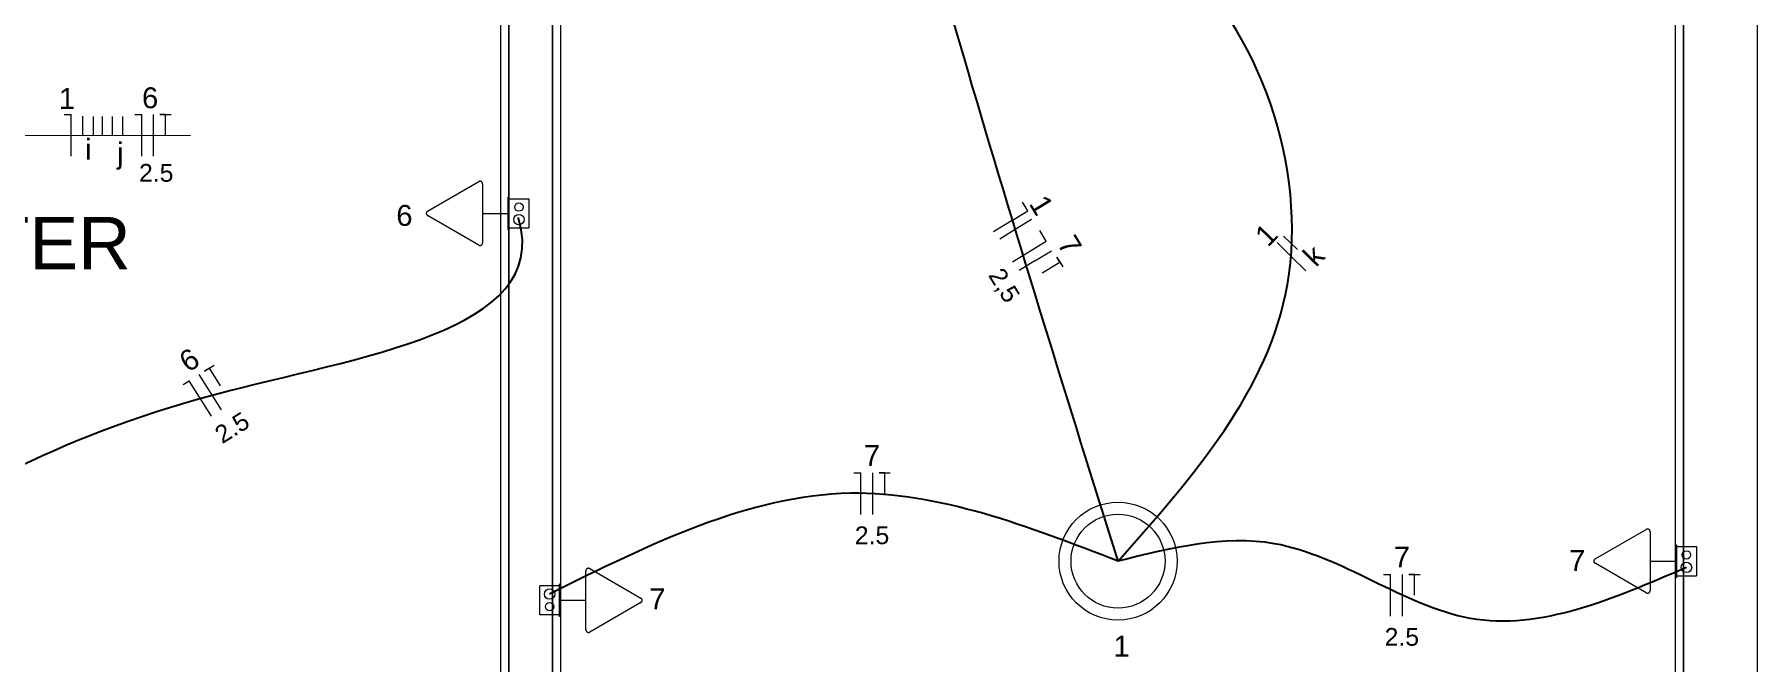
# Model space of a CAD drawing. Header units: millimetres. Extents: x 3.1 to 48, y 1.7 to 17.8.
# Drawn here: x 30.32 to 38.57, y 7.78 to 10.79 of the extents above; entities that cross this region are included whole.
import ezdxf

# ---------------------------------------------------------------- set-up
doc = ezdxf.new("R2010")
doc.units = ezdxf.units.MM
doc.layers.add('EL-Eletroduto', color=30, linetype='Continuous')
for name, color, linetype, lineweight in [('EL-Fios (Fase 1)', 2, 'Continuous', 15), ('EL-Fios (Neutro)', 154, 'Continuous', 15), ('EL-Fios (Retorno)', 10, 'Continuous', 15), ('EL-Fios (Terra)', 92, 'Continuous', 15), ('EL-Textos fios', 1, 'Continuous', 9), ('EL-Tomadas', 150, 'Continuous', 20), ('IFC-Caixa de passagem-Contorno', 44, 'Continuous', 5), ('IFC-Elemento construtivo genérico-Contorno', 253, 'Continuous', 5), ('IFC-Parede padrão-Contorno', 253, 'Continuous', 5), ('P-Simbol', 5, 'Continuous', 20), ('Textos', 2, 'Continuous', 9)]:
    doc.layers.add(name, color=color, linetype=linetype, lineweight=lineweight)
doc.styles.add('Arial', font='arial.ttf')
doc.styles.get("Standard").update_dxf_attribs({"font": 'arial.ttf'})

msp = doc.modelspace()

# ---------------------------------------------------------------- linework, layer by layer
at = {"layer": 'EL-Eletroduto'}
for points in [[(30.8529, 12.4937), (29.7719, 10.1904), (29.4543, 8.27)], [(35.5126, 8.27), (34.815, 10.5468), (34.2742, 12.4486)], [(35.5126, 8.27), (36.3238, 9.5952), (35.7692, 11.1866), (35.7657, 11.1896)], [(29.4543, 8.27), (31.1815, 9.0665), (32.6442, 9.9055), (32.641, 9.9163)], [(35.5126, 8.27), (34.2311, 8.5949), (32.791, 8.1122)], [(38.2342, 8.24), (37.1992, 7.9958), (36.2615, 8.3535), (35.5126, 8.27)], [(29.4543, 8.27), (30.6859, 6.8007), (32.6442, 6.124), (32.6519, 6.1243)]]:
    msp.add_spline(points, degree=3, dxfattribs=at)
at = {"layer": 'EL-Fios (Fase 1)'}
for p, q in [((30.8953, 10.2091), (30.8952, 10.4091)), ((35.081, 9.9476), (35.0555, 9.9893)), ((35.0026, 9.8996), (35.081, 9.9476)), ((35.0026, 9.8996), (34.917, 9.8472)), ((36.3408, 9.7313), (36.2752, 9.7957)), ((36.3408, 9.7313), (36.4124, 9.661)), ((31.2204, 8.9953), (31.1136, 9.1643)), ((34.3383, 8.4931), (34.3383, 8.6931)), ((36.8749, 8.0067), (36.8749, 8.2067))]:
    msp.add_line(p, q, dxfattribs=at)
at = {"layer": 'EL-Fios (Neutro)'}
for p, q in [((30.4676, 10.4093), (30.5009, 10.4093)), ((30.5011, 10.2093), (30.5009, 10.4093)), ((30.8047, 10.409), (30.838, 10.409)), ((30.8382, 10.209), (30.838, 10.409)), ((35.1693, 9.803), (35.1381, 9.8538)), ((35.0077, 9.7041), (35.1693, 9.803)), ((31.0371, 9.116), (31.0653, 9.1338)), ((31.1721, 8.9647), (31.0653, 9.1338)), ((34.2478, 8.6931), (34.2811, 8.6931)), ((34.2811, 8.4931), (34.2811, 8.6931)), ((36.7844, 8.2067), (36.8178, 8.2067)), ((36.8178, 8.0067), (36.8178, 8.2067))]:
    msp.add_line(p, q, dxfattribs=at)
at = {"layer": 'EL-Fios (Retorno)'}
for p, q in [((30.5563, 10.3094), (30.5563, 10.4014)), ((30.6066, 10.3076), (30.6065, 10.3996)), ((30.65, 10.3076), (30.6499, 10.3996)), ((30.699, 10.3076), (30.6989, 10.3996)), ((30.7483, 10.3077), (30.7482, 10.3997)), ((30.2739, 10.3091), (31.0712, 10.3098)), ((35.0206, 9.8598), (35.099, 9.9078)), ((34.9463, 9.8143), (35.0206, 9.8598)), ((36.3712, 9.7622), (36.3055, 9.8267)), ((35.1138, 9.7076), (35.1935, 9.7564)), ((35.1138, 9.7076), (35.0395, 9.6621))]:
    msp.add_line(p, q, dxfattribs=at)
at = {"layer": 'EL-Fios (Terra)'}
for points in [[(30.9524, 10.3091), (30.9523, 10.4091), (30.9256, 10.4091), (30.979, 10.4092)], [(35.1488, 9.6504), (35.2341, 9.7026), (35.2201, 9.7253), (35.248, 9.6798)], [(31.2153, 9.1103), (31.1619, 9.1949), (31.1394, 9.1806), (31.1844, 9.2091)], [(34.3954, 8.5931), (34.3954, 8.6931), (34.3688, 8.6931), (34.4221, 8.6931)], [(36.9321, 8.1067), (36.9321, 8.2067), (36.9054, 8.2067), (36.9587, 8.2067)]]:
    msp.add_lwpolyline(points, dxfattribs=at)
at = {"layer": 'EL-Tomadas'}
for p, q in [((32.2067, 9.9459), (32.4521, 10.0876)), ((32.4701, 10.0772), (32.47, 9.7939)), ((32.452, 9.7835), (32.2067, 9.9251)), ((32.47, 9.9355), (32.5906, 9.9355)), ((37.7967, 8.2804), (38.0421, 8.422)), ((38.0601, 8.4116), (38.06, 8.1284)), ((38.042, 8.118), (37.7967, 8.2596)), ((38.06, 8.27), (38.1806, 8.27)), ((32.965, 7.9405), (32.9652, 8.2238)), ((32.9832, 8.2342), (33.2284, 8.0926)), ((32.9652, 8.0822), (32.8446, 8.0822)), ((33.2284, 8.0718), (32.983, 7.9301))]:
    msp.add_line(p, q, dxfattribs=at)
for points in [[(32.4701, 10.0772), (32.47, 10.0786), (32.4698, 10.0799), (32.4694, 10.0813), (32.4688, 10.0826), (32.4681, 10.0838), (32.4673, 10.0849), (32.4663, 10.0859), (32.4653, 10.0868), (32.4641, 10.0876), (32.4629, 10.0882), (32.4615, 10.0887), (32.4602, 10.089), (32.4588, 10.0892), (32.4574, 10.0892), (32.456, 10.089), (32.4547, 10.0887), (32.4533, 10.0882), (32.4521, 10.0876)], [(32.2067, 9.9459), (32.2056, 9.9451), (32.2045, 9.9442), (32.2035, 9.9432), (32.2027, 9.9421), (32.202, 9.9409), (32.2014, 9.9396), (32.201, 9.9383), (32.2008, 9.9369), (32.2007, 9.9355), (32.2008, 9.9341), (32.201, 9.9327), (32.2014, 9.9314), (32.202, 9.9301), (32.2027, 9.9289), (32.2035, 9.9278), (32.2045, 9.9268), (32.2056, 9.9259), (32.2067, 9.9251)], [(32.452, 9.7835), (32.4532, 9.7829), (32.4545, 9.7824), (32.4559, 9.7821), (32.4573, 9.7819), (32.4587, 9.7819), (32.46, 9.7821), (32.4614, 9.7824), (32.4627, 9.7829), (32.464, 9.7835), (32.4651, 9.7843), (32.4662, 9.7852), (32.4672, 9.7862), (32.468, 9.7873), (32.4687, 9.7885), (32.4692, 9.7898), (32.4696, 9.7911), (32.4699, 9.7925), (32.47, 9.7939)], [(38.0601, 8.4116), (38.06, 8.413), (38.0598, 8.4144), (38.0594, 8.4157), (38.0588, 8.417), (38.0581, 8.4182), (38.0573, 8.4193), (38.0563, 8.4204), (38.0553, 8.4213), (38.0541, 8.422), (38.0529, 8.4227), (38.0515, 8.4231), (38.0502, 8.4235), (38.0488, 8.4236), (38.0474, 8.4236), (38.046, 8.4235), (38.0447, 8.4231), (38.0433, 8.4227), (38.0421, 8.422)], [(37.7967, 8.2804), (37.7955, 8.2796), (37.7945, 8.2787), (37.7935, 8.2777), (37.7927, 8.2766), (37.792, 8.2754), (37.7914, 8.2741), (37.791, 8.2727), (37.7908, 8.2714), (37.7907, 8.27), (37.7908, 8.2686), (37.791, 8.2672), (37.7914, 8.2659), (37.792, 8.2646), (37.7927, 8.2634), (37.7935, 8.2623), (37.7945, 8.2612), (37.7955, 8.2603), (37.7967, 8.2596)], [(32.9832, 8.2342), (32.9819, 8.2348), (32.9806, 8.2353), (32.9793, 8.2356), (32.9779, 8.2358), (32.9765, 8.2358), (32.9751, 8.2356), (32.9737, 8.2353), (32.9724, 8.2348), (32.9712, 8.2342), (32.97, 8.2334), (32.9689, 8.2325), (32.968, 8.2315), (32.9672, 8.2304), (32.9665, 8.2292), (32.9659, 8.2279), (32.9655, 8.2266), (32.9653, 8.2252), (32.9652, 8.2238)], [(33.2284, 8.0718), (33.2296, 8.0726), (33.2307, 8.0735), (33.2316, 8.0745), (33.2325, 8.0756), (33.2332, 8.0768), (33.2337, 8.0781), (33.2341, 8.0794), (33.2344, 8.0808), (33.2344, 8.0822), (33.2344, 8.0836), (33.2341, 8.085), (33.2337, 8.0863), (33.2332, 8.0876), (33.2325, 8.0888), (33.2316, 8.0899), (33.2307, 8.0909), (33.2296, 8.0918), (33.2284, 8.0926)], [(38.042, 8.118), (38.0432, 8.1174), (38.0445, 8.1169), (38.0459, 8.1166), (38.0473, 8.1164), (38.0487, 8.1164), (38.05, 8.1166), (38.0514, 8.1169), (38.0527, 8.1174), (38.054, 8.118), (38.0551, 8.1188), (38.0562, 8.1196), (38.0572, 8.1207), (38.058, 8.1218), (38.0587, 8.123), (38.0592, 8.1243), (38.0596, 8.1256), (38.0599, 8.127), (38.06, 8.1284)], [(32.965, 7.9405), (32.9651, 7.9392), (32.9654, 7.9378), (32.9658, 7.9364), (32.9663, 7.9352), (32.967, 7.934), (32.9679, 7.9328), (32.9688, 7.9318), (32.9699, 7.9309), (32.971, 7.9302), (32.9723, 7.9295), (32.9736, 7.929), (32.975, 7.9287), (32.9763, 7.9286), (32.9777, 7.9286), (32.9791, 7.9287), (32.9805, 7.929), (32.9818, 7.9295), (32.983, 7.9301)]]:
    msp.add_lwpolyline(points, dxfattribs=at)
at = {"layer": 'IFC-Caixa de passagem-Contorno'}
for p, q in [((32.5906, 10.0135), (32.5906, 9.8575)), ((32.5906, 10.0135), (32.5966, 10.0135)), ((32.5966, 10.0135), (32.5966, 9.8575)), ((32.5966, 10.0055), (32.6916, 10.0055)), ((32.6916, 10.0055), (32.6916, 9.8655)), ((32.5906, 9.8575), (32.5966, 9.8575)), ((32.5966, 9.8655), (32.6916, 9.8655)), ((38.1806, 8.348), (38.1806, 8.192)), ((38.1806, 8.348), (38.1866, 8.348)), ((38.1866, 8.348), (38.1866, 8.192)), ((38.1866, 8.34), (38.2816, 8.34)), ((38.2816, 8.34), (38.2816, 8.2)), ((38.1806, 8.192), (38.1866, 8.192)), ((38.1866, 8.2), (38.2816, 8.2)), ((32.7436, 8.0122), (32.7436, 8.1522)), ((32.8386, 8.1522), (32.7436, 8.1522)), ((32.8386, 8.0042), (32.8386, 8.1602)), ((32.8446, 8.1602), (32.8386, 8.1602)), ((32.8446, 8.0042), (32.8446, 8.1602)), ((32.8386, 8.0122), (32.7436, 8.0122)), ((32.8446, 8.0042), (32.8386, 8.0042))]:
    msp.add_line(p, q, dxfattribs=at)
for centre, radius in [((32.6442, 9.9655), 0.0199), ((32.6442, 9.9055), 0.025), ((38.2342, 8.24), 0.025), ((38.2342, 8.3), 0.0199), ((32.791, 8.1122), 0.025), ((32.791, 8.0522), 0.0199)]:
    msp.add_circle(centre, radius, dxfattribs=at)
at = {"layer": 'IFC-Elemento construtivo genérico-Contorno', "lineweight": 5}
for p, q in [((32.5566, 11.613), (32.5566, 5.447)), ((32.5966, 5.407), (32.5966, 11.613)), ((32.8046, 11.133), (32.8046, 5.407)), ((32.8446, 5.447), (32.8446, 11.093)), ((38.1806, 11.093), (38.1806, 5.447)), ((38.2206, 5.407), (38.2206, 11.133))]:
    msp.add_line(p, q, dxfattribs=at)
at = {"layer": 'IFC-Parede padrão-Contorno', "lineweight": 5}
for p, q in [((32.5966, 11.613), (32.5966, 10.5146)), ((32.8046, 8.3553), (32.8046, 11.133)), ((38.2206, 11.133), (38.2206, 9.0638)), ((38.5746, 7.3361), (38.5746, 11.133)), ((32.5966, 10.5146), (32.5966, 5.407)), ((38.2206, 9.0638), (38.2206, 5.447)), ((32.8046, 5.407), (32.8046, 8.3553))]:
    msp.add_line(p, q, dxfattribs=at)
at = {"layer": 'P-Simbol'}
for radius in [0.2825, 0.225]:
    msp.add_circle((35.5126, 8.27), radius, dxfattribs=at)

# ---------------------------------------------------------------- texts
at = {"layer": 'EL-Textos fios', "attachment_point": 8, "line_spacing_factor": 0.6, "style": 'Arial'}
for s, insert, char_height, width, rotation in [('1', (30.4803, 10.436), 0.1, 0.155335, 0.0468), ('6', (30.8785, 10.4376), 0.1, 0.155335, 0.0468), ('1', (35.1041, 9.9488), 0.1, 0.155335, 301.46891), ('7', (35.2393, 9.7572), 0.1, 0.155335, 301.46891), ('1', (36.2578, 9.7982), 0.1, 0.155335, 45.52141), ('k', (36.4848, 9.6987), 0.1, 0.155335, 45.52141), ('2,5', (34.9186, 9.5608), 0.085, 0.132035, 301.46891), ('6', (31.0931, 9.1905), 0.1, 0.155335, 32.2927), ('2.5', (31.2941, 8.8726), 0.085, 0.330023, 32.2927)]:
    msp.add_mtext(s, dxfattribs=dict(at, insert=insert, char_height=char_height, width=width, rotation=rotation))
for s, insert, char_height, width in [('i', (30.583, 10.1929), 0.1, 0.155335), ('j', (30.7353, 10.1446), 0.1, 0.155335), ('2.5', (30.9076, 10.0858), 0.085, 0.330023), ('7', (34.3349, 8.7261), 0.1, 0.155335), ('2.5', (34.3349, 8.3501), 0.085, 0.330023), ('7', (36.8716, 8.2397), 0.1, 0.155335), ('2.5', (36.8716, 7.8636), 0.085, 0.330023)]:
    msp.add_mtext(s, dxfattribs=dict(at, insert=insert, char_height=char_height, width=width))
at = {"layer": 'Textos'}
msp.add_text('SUITE MASTER', height=0.25, dxfattribs=at).set_placement((28.2053, 9.668))
at = {"layer": 'Textos', "char_height": 0.1, "width": 0.155335, "line_spacing_factor": 0.6, "style": 'Arial'}
for s, insert, attachment_point in [('6', (32.0571, 9.8743), 7), ('7', (37.7111, 8.2235), 8), ('7', (33.307, 8.039), 8), ('1', (35.5295, 7.8132), 8)]:
    msp.add_mtext(s, dxfattribs=dict(at, insert=insert, attachment_point=attachment_point))

doc.saveas('drawing.dxf')
